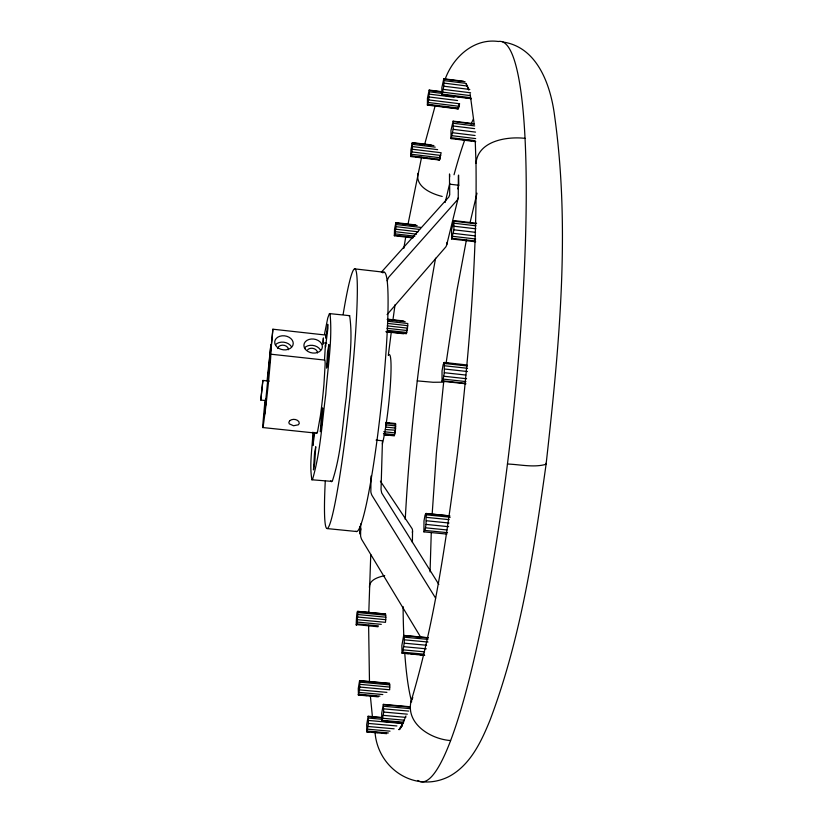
<?xml version="1.0" encoding="UTF-8"?>
<svg xmlns="http://www.w3.org/2000/svg" width="823" height="823" viewBox="0 0 823 823"><rect width="100%" height="100%" fill="white"/><g stroke="black" fill="none" stroke-linecap="round" stroke-linejoin="round"><path stroke-width="1.23" d="M366.924 731.925L368.395 723.438L368.128 716.247L366.677 724.713L366.924 731.925L386.697 733.674M358.447 695.044L359.785 687.061L359.589 680.611L358.262 688.563L358.447 695.044L378.313 696.844M357.799 614.534C356.894 600.667 354.847 644.81 357.799 614.534L385.843 617.199L385.72 619.688L385.462 622.332L357.388 619.678M368.611 625.326L369.476 681.444M368.797 612.579L370.762 554.558M412.395 542.552L412.549 530.578A18.394 10.432 1.4 0 0 412.097 528.685L380.401 481.157M430.059 571.872L431.273 532.399M369.424 587.478C369.033 579.659 378.601 576.995 384.722 575.668M432.116 514.787L436.396 452.897L443.7 381.8M371.008 476.054L370.844 491.948A22.787 18.322 14.3 0 0 371.914 495.292L435.634 598.177M442.033 381.214L443.175 379.105L444.307 372.706L444.297 362.459L443.155 364.64L442.033 370.988L442.033 381.214L465.972 383.806M451.035 138.614L453.175 129.345L453.113 121.135L450.983 130.415L451.035 138.614L475.756 141.638M451.642 238.979L453.915 229.792L453.843 220.574L451.58 229.771L451.642 238.979L475.684 241.787M360.7 523.891L360.608 536.061A21.933 18.044 14.4 0 0 361.616 539.343L420.574 636.992M423.907 531.853L424.956 530.424L426.036 524.405L426.119 513.47L425.069 514.972L423.999 520.938L423.907 531.853L446.91 534.096M441.869 95.036L443.803 86.199L443.782 78.782L441.858 87.619L441.869 95.036L471.435 98.729M402.406 653.328L404.237 643.175L404.34 637.167L403.681 635.407L401.861 645.52L402.005 653.071L424.699 655.396M428.701 99.912L429.153 90.088L427.456 98.194L427.394 105.087L458.164 108.914L459.615 103.76L428.701 99.912L427.394 105.087M359.589 680.611L389.3 683.316L389.783 684.89L389.67 689.777L359.785 687.061M382.037 721.287L383.672 712.049L383.292 704.354L381.656 713.551L382.037 721.287L403.126 723.16M412.292 149.23L441.138 152.739L439.482 160.022L410.78 156.545L412.292 149.23L412.405 142.605L431.139 144.889M447.043 242.384L446.735 244.75A18.734 13.178 12.9 0 1 445.778 246.962L387.088 314.612M412.94 237.919L394.361 235.759L395.729 229.195L395.894 222.611L415.718 224.936M272.897 329.21L270.654 354.178L324.499 360.052L325.424 344.744L325.538 346.894L327.955 327.976L327.749 324.293L325.826 338.202L326.021 335.084L272.897 329.21L265.675 400.78L265.778 398.888M323.007 344.477L323.418 337.934L323.058 341.607M458.74 106.116L458.596 108.132L427.775 104.305M312.925 432.157C312.401 447.918 309.201 464.203 311.896 479.778L332.235 481.404C341.288 454.203 342.44 424.915 346.36 396.645C347.995 369.846 353.489 342.327 349.641 315.662L329.406 313.594L327.76 318.007L324.54 333.943M387.17 280.756L388.507 277.474L457.269 200.03A19.351 13.23 12.9 0 0 458.246 197.808L458.349 175.536M450.572 740.535C431.149 739.26 406.099 724.178 410.944 701.793C435.172 620.871 446.56 536.791 457.547 453.236C468.812 357.069 477.186 260.305 476.003 163.396C477.803 140.887 506.917 136.227 525.095 138.357M267.506 382.016L270.87 344.611L267.074 380.936M264.79 402.56L263.041 421.973A37.189 0.772 -83.9 0 0 263.278 425.82L265.387 410.07A37.179 0.772 -83.9 0 0 268.833 378.467L270.592 358.828A37.189 0.772 -83.9 0 0 270.716 353.993L270.654 354.178M313.676 432.579L312.925 445.541L314.736 432.486M360.011 526.391L359.713 533.932L360.896 528.819M412.549 531.195L412.354 532.45M458.432 106.661L458.164 108.914L455.407 108.255M388.302 355.433L391.337 331.762M446.025 363.673L456.991 290.128L466.507 239.431M392.838 320.661L395.05 304.695M403.805 248.392L405.646 237.466M408.095 223.784L421.582 157.224M386.254 331.484L406.408 333.726L407.488 328.13L407.827 323.521L387.633 321.268M417.981 173.365C415.131 186.821 431.622 193.847 442.198 196.46M470.139 222.323L476.98 193.179M445.181 202.499L449.533 184.157L449.481 173.962M395.359 427.651L395.585 423.526L385.576 422.466M424.545 144.786L434.904 106.743M457.855 188.92L458.75 185.257L458.637 175.062M446.735 244.75L458.246 197.808M412.405 142.605L410.903 149.909L410.78 156.545M395.894 222.611L394.536 229.185L394.361 235.759M269.234 381.121L262.907 380.442L262.784 381.008L260.798 400.06L265.87 400.606M407.334 326.597L407.724 325.671L387.51 323.408M405.965 715.979L401.223 727.069L403.681 721.576L399.248 729.569L402.303 725.598M277.752 348.551L278.627 346.606C281.322 344.261 285.715 344.827 287.875 347.625L288.41 349.713M388.919 684.16L389.3 683.316M410.944 701.793L412.837 697.626M445.027 79.522C452.804 57.517 473.626 37.992 498.368 41.489A372.315 52.168 -83.9 0 1 512.338 422.209A372.315 52.168 -83.9 0 1 417.827 780.461M395.297 428.855L395.781 425.913L385.74 424.843M324.499 360.052L324.622 359.877A37.076 2.037 -83.9 0 1 325.126 364.774L323.933 384.403A37.066 2.037 -83.9 0 1 320.384 415.893L317.596 431.519A37.076 2.037 -83.9 0 1 316.454 432.373M401.007 727.151L398.939 729.703L400.595 728.304M381.358 272.187L448.833 197.016L449.708 194.784L449.667 183.19M311.896 479.778L312.545 479.387C320.528 451.848 321.988 422.775 325.764 394.433C327.616 367.593 332.657 340.311 330.023 313.47M443.69 382.17L433.083 382.273L417.251 380.884M348.89 315.765L349.641 315.662M368.57 718.067L382.17 719.281M382.469 720.362L403.589 722.244M386.645 721.349L391.604 721.792M396.552 722.234L401.501 722.676M368.56 720.475L400.76 723.335M368.395 723.438L396.902 725.968M368.097 726.493L394.135 728.808M367.716 729.188L390.02 731.163M367.305 731.091L388.343 732.954M366.647 731.565L369.116 731.781M372.809 732.11L377.747 732.542M381.45 732.871L386.378 733.303M359.507 689.89L386.903 692.38M359.157 692.41L382.808 694.55M358.787 694.221L379.928 696.135M358.2 694.766L366.883 695.558M370.597 695.888L376.79 696.453M383.292 704.354L409.257 706.69M383.631 704.694L409.648 707.039M383.816 706.268L409.895 708.613M383.837 708.86L408.712 711.093M383.672 712.049L407.323 714.169M383.353 715.362L405.77 717.368M368.128 716.247L381.687 717.461M368.416 716.586L381.995 717.8M382.932 718.284L404.083 720.176M359.836 680.858L389.608 683.574M359.96 682.174L389.783 684.89M359.939 684.345L389.804 687.071M507.452 464.018C520.146 464.481 533.726 467.845 546.091 464.285C558.93 348.942 570.75 231.458 554.599 115.868C550.782 85.787 537.707 47.076 503.018 42.035M403.681 635.407L427.95 637.691M404.093 635.623L428.413 637.907M404.34 637.167L427.898 639.378M404.391 639.821L427.991 642.033M404.237 643.175L426.623 645.263M403.908 646.713L426.283 648.802M403.435 649.882L424.565 651.847M402.91 652.207L424.01 654.172M402.005 653.071L408.393 653.668M410.955 653.904L417.343 654.501M419.905 654.738L423.732 655.098M357.48 611.335L385.401 613.989L385.843 617.199M357.707 611.448L385.678 614.112M357.82 612.569L385.833 615.234M357.655 617.024L385.72 619.688M357.059 622.065L381.296 624.359M356.719 623.844L378.374 625.881M356.174 624.575L378.035 626.766M426.52 517.369L449.111 519.642M426.386 520.743L449.008 523.016M426.036 524.405L448.658 526.679M425.532 527.81L446.889 529.95M424.956 530.424L447.527 532.676M327.122 528.582L356.565 531.514M426.119 513.47L449.872 515.867M425.645 513.521L449.337 515.918M426.427 514.817L450.232 517.225M386.563 422.775L389.063 423.043M385.72 423.238L395.75 424.298M385.617 427.044L395.668 428.114L394.731 434.76L383.446 433.567M385.38 429.513L395.163 430.203M383.796 431.715L395.102 432.908L394.989 431.489M384.372 434.791L394.392 435.84M384.115 434.945L387.87 435.346M262.825 427.549L316.711 433.196M376.08 440.12L382.458 440.789L381.028 489.654L381.707 492.998L438.824 584.402M444.307 372.706L465.859 375.051M443.792 376.245L466.59 378.724M443.175 379.105L465.941 381.584M442.558 380.843L465.283 383.312M322.935 342.831L326.7 343.242M444.297 362.459L466.991 364.959M443.772 362.871L448.802 363.427M452.578 363.838L455.088 364.116M460.129 364.661L462.639 364.939M444.646 363.488L467.392 365.978M444.78 365.793L467.567 368.293M444.657 369.033L467.474 371.523M387.468 319.149L403.826 320.98M387.201 319.489L389.711 319.777M392.232 320.054L397.252 320.62M387.612 319.777L405.266 321.742M387.273 325.877L407.488 328.13L407.148 330.527L386.944 328.274M387.849 330.383L406.778 332.492M385.987 331.803L403.599 333.768M354.97 268.895L384.382 272.259M454.347 223.259L475.972 225.8M454.245 226.253L475.889 228.794M396.069 223.105L417.158 225.574M453.915 229.792L475.56 232.333M395.606 223.115L398.085 223.414M403.033 223.99L405.502 224.278M409.216 224.71L412.92 225.152M396.089 224.525L420.944 227.446M395.976 226.664L419.596 229.432M453.401 233.331L475.036 235.872M395.729 229.195L418.105 231.808M452.784 236.324L475.663 238.999M452.166 238.3L475.005 240.974M395.39 231.716L416.52 234.185M395.009 233.855L414.874 236.17M394.649 235.265L413.249 237.436M453.843 220.574L476.651 223.259M454.214 221.264L475.797 223.805M449.533 184.157L458.75 185.257M452.691 132.75L475.056 135.497M452.115 135.702L475.684 138.593M451.529 137.76L475.066 140.651M455.633 138.737L459.327 139.19M461.796 139.499L465.499 139.951M467.968 140.249L471.661 140.702M412.611 142.996L433.886 145.589M412.076 143.274L414.576 143.583M419.555 144.19L422.055 144.488M412.662 144.385L435.213 147.142M412.56 146.587L437.63 149.632M411.932 151.936L440.758 155.444M411.51 154.282L440.305 157.769L440.305 155.64L439.863 159.384L411.109 155.897M410.574 156.133L413.074 156.432M415.564 156.74L420.543 157.337M423.043 157.646L426.777 158.098M429.267 158.397L433.011 158.849M436.746 159.302L439.482 160.022M428.238 102.484L459.111 106.321L459.08 104.11M428.372 104.891L433.289 105.509M435.748 105.807L439.431 106.27M441.889 106.568L452.948 107.947M453.113 121.135L474.151 123.738M453.463 121.578L474.532 124.18M453.586 123.296L474.696 125.898M453.494 126.022L474.624 128.625M453.175 129.345L475.55 132.102M443.782 78.782L463.514 81.261M444.091 79.111L465.088 81.755M444.194 80.633L465.232 83.277M444.091 83.123L467.618 86.076M443.803 86.199L469.81 89.46M443.36 89.378L470.591 92.783M429.153 90.088L442.702 91.775M429.411 90.407L441.745 91.95M442.836 92.166L470.036 95.571M429.483 91.837L441.838 93.38M442.311 94.151L470.694 97.7M445.264 95.129L448.947 95.591M451.405 95.9L455.098 96.363M457.557 96.672L462.475 97.279M464.933 97.587L468.616 98.05M429.38 94.141L454.111 97.227M429.102 96.98L457.557 100.529M330.825 480.745L331.453 481.774M468.637 89.038L465.962 83.38L468.822 90.118M545.659 463.349L546.091 464.285C533.932 550.731 521.01 638.236 489.983 720.269C481.177 741.873 470.18 765.421 448.535 776.768C414.957 793.249 377.932 768.733 375.051 732.563M470.118 93.915L474.007 122.586M372.459 717.131L370.35 695.867M262.907 380.442L260.798 400.06M475.262 141.505L476.003 163.396M449.625 174.476L449.636 176.966M264.79 402.54A37.179 0.772 -83.9 0 1 265.027 400.132M275.417 344.775A9.269 7.006 8.2 0 1 291.332 346.524M307.668 349.796A5.38 4.064 9.4 0 1 312.39 348.283A5.38 4.064 9.4 0 1 317.431 352.892M304.417 347.954A9.238 6.985 9.4 0 1 320.281 349.693M411.654 701.834A312.205 43.403 -83.9 0 1 404.741 652.886M403.826 636.467A312.205 43.403 -83.9 0 1 403.075 606.53M405.245 519.395A312.205 43.403 -83.9 0 1 435.593 258.206M454.039 174.774A312.205 43.403 -83.9 0 1 464.872 139.612M471.054 124.057A312.205 43.403 -83.9 0 1 473.462 118.944M388.682 354.919A49.02 4.66 -83.9 0 1 390.256 386.635A49.02 4.66 -83.9 0 1 382.356 444.019M343.16 314.273A130.61 8.827 -83.9 0 1 357.028 305.127A130.61 8.827 -83.9 0 1 336.772 494.037A130.61 8.827 -83.9 0 1 325.26 481.229M382.839 272.897A130.394 11.234 -83.9 0 1 381.872 399.165A130.394 11.234 -83.9 0 1 355.855 531.277M266.302 398.62L264.204 416.675L266.302 398.62M314.499 453.71L313.47 469.902L314.725 462.948L315.744 446.724L314.499 453.71M321.361 415.317L320.363 431.694L321.7 424.298L322.688 407.889L321.361 415.317M327.523 352.357L326.577 368.107L327.945 360.381L328.871 344.6L327.523 352.357M289.778 420.646L288.822 422.353L289.284 423.855L293.564 425.748L298.327 424.802L299.263 423.454L298.842 421.602C296.671 418.958 292.484 418.64 289.778 420.646M275.684 345.465A9.31 7.016 8.3 0 0 291.712 347.183A9.31 7.016 8.3 0 0 284.521 335.825A9.31 7.016 8.3 0 0 275.684 345.465M304.932 348.674A9.29 6.995 9.4 0 0 320.908 350.382A9.29 6.995 9.4 0 0 313.584 339.035A9.29 6.995 9.4 0 0 304.932 348.674"/></g></svg>
